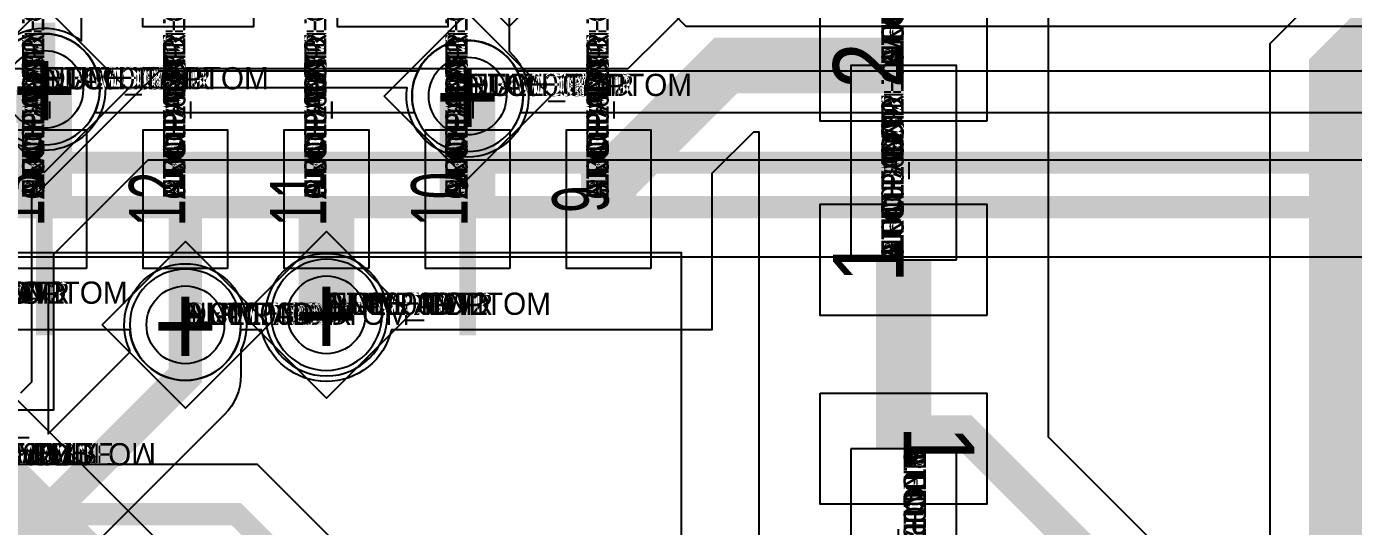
# Model space of a CAD drawing. Extents: x 0 to 323, y 0 to 320.
# Drawn here: x 85.67 to 97.61, y 223.55 to 228.06 of the extents above; entities that cross this region are included whole.
import ezdxf
from ezdxf.enums import TextEntityAlignment as Align

# ---------------------------------------------------------------- set-up
doc = ezdxf.new("R2010")
doc.units = 0
doc.header["$MEASUREMENT"] = 0
doc.layers.get('0').update_dxf_attribs({"linetype": 'CONTINUOUS'})
for name, color, linetype in [('CDN_FIGURES', 7, 'CONTINUOUS'), ('ETCH_BOTTOM', 7, 'CONTINUOUS'), ('ETCH_GND', 3, 'CONTINUOUS'), ('ETCH_INT1', 4, 'CONTINUOUS'), ('ETCH_INT2', 5, 'CONTINUOUS'), ('ETCH_PWR', 6, 'CONTINUOUS'), ('ETCH_TOP', 2, 'CONTINUOUS'), ('MANUFACTURING_NCLEGEND-1-6', 8, 'CONTINUOUS'), ('PACKAGE_GEOMETRY_ASSEMBLY_TOP', 11, 'CONTINUOUS'), ('PACKAGE_GEOMETRY_PIN_NUMBER', 9, 'CONTINUOUS')]:
    doc.layers.add(name, color=color, linetype=linetype)

# ---------------------------------------------------------------- blocks, each defined once
blk = doc.blocks.new('FIGURE_DIAMOND')
at = {"layer": 'CDN_FIGURES'}
blk.add_lwpolyline([(-0.5, 0), (0, 0.5), (0.5, 0), (0, -0.5)], close=True, dxfattribs=at)
blk = doc.blocks.new('PAD_INFO')
for tag in ['SHAPE_TYPE', 'PAD_HEIGHT', 'PAD_LAYER', 'PAD_TYPE', 'PAD_WIDTH']:
    blk.add_attdef(tag, (0, 0), '', height=0.2)
at = {"flags": 2}
blk.add_attdef('CDN_TYPE', (0, 0), '', height=0.2, dxfattribs=at)
blk = doc.blocks.new('DRILL_INFO')
at = {"flags": 2}
blk.add_attdef('CDN_TYPE', (0, 0), '', height=0.2, dxfattribs=at)
for tag in ['FSHAPE', 'FCHAR', 'DRILL_HEIGHT', 'DIAMETER', 'PLATED', 'DRILL_WIDTH']:
    blk.add_attdef(tag, (0, 0), '', height=0.2)
blk = doc.blocks.new('VIA0700X0300')
at = {"layer": 'ETCH_BOTTOM'}
blk.add_circle((0, 0), 0.35, dxfattribs=at)
at = {"layer": 'ETCH_GND'}
blk.add_circle((0, 0), 0.35, dxfattribs=at)
at = {"layer": 'ETCH_INT1'}
blk.add_circle((0, 0), 0.35, dxfattribs=at)
at = {"layer": 'ETCH_INT2'}
blk.add_circle((0, 0), 0.35, dxfattribs=at)
at = {"layer": 'ETCH_PWR'}
blk.add_circle((0, 0), 0.35, dxfattribs=at)
at = {"layer": 'ETCH_TOP'}
blk.add_circle((0, 0), 0.35, dxfattribs=at)
ref = blk.add_blockref('PAD_INFO', (0, 0))
ref.add_attrib('PAD_LAYER', 'ETCH_TOP', (0, 0), dxfattribs={"height": 0.2})
ref.add_attrib('SHAPE_TYPE', 'NULL', (0, 0), dxfattribs={"height": 0.2})
ref.add_attrib('PAD_TYPE', 'ANTIPAD', (0, 0), dxfattribs={"height": 0.2})
ref.add_attrib('PAD_WIDTH', '0.000000', (0, 0), dxfattribs={"height": 0.2})
ref.add_attrib('PAD_HEIGHT', '0.000000', (0, 0), dxfattribs={"height": 0.2})
ref = blk.add_blockref('PAD_INFO', (0, 0))
ref.add_attrib('PAD_LAYER', 'ETCH_GND', (0, 0), dxfattribs={"height": 0.2})
ref.add_attrib('SHAPE_TYPE', 'NULL', (0, 0), dxfattribs={"height": 0.2})
ref.add_attrib('PAD_TYPE', 'ANTIPAD', (0, 0), dxfattribs={"height": 0.2})
ref.add_attrib('PAD_WIDTH', '0.000000', (0, 0), dxfattribs={"height": 0.2})
ref.add_attrib('PAD_HEIGHT', '0.000000', (0, 0), dxfattribs={"height": 0.2})
ref = blk.add_blockref('PAD_INFO', (0, 0))
ref.add_attrib('PAD_LAYER', 'ETCH_INT1', (0, 0), dxfattribs={"height": 0.2})
ref.add_attrib('SHAPE_TYPE', 'NULL', (0, 0), dxfattribs={"height": 0.2})
ref.add_attrib('PAD_TYPE', 'ANTIPAD', (0, 0), dxfattribs={"height": 0.2})
ref.add_attrib('PAD_WIDTH', '0.000000', (0, 0), dxfattribs={"height": 0.2})
ref.add_attrib('PAD_HEIGHT', '0.000000', (0, 0), dxfattribs={"height": 0.2})
ref = blk.add_blockref('PAD_INFO', (0, 0))
ref.add_attrib('PAD_LAYER', 'ETCH_INT2', (0, 0), dxfattribs={"height": 0.2})
ref.add_attrib('SHAPE_TYPE', 'NULL', (0, 0), dxfattribs={"height": 0.2})
ref.add_attrib('PAD_TYPE', 'ANTIPAD', (0, 0), dxfattribs={"height": 0.2})
ref.add_attrib('PAD_WIDTH', '0.000000', (0, 0), dxfattribs={"height": 0.2})
ref.add_attrib('PAD_HEIGHT', '0.000000', (0, 0), dxfattribs={"height": 0.2})
ref = blk.add_blockref('PAD_INFO', (0, 0))
ref.add_attrib('PAD_LAYER', 'ETCH_PWR', (0, 0), dxfattribs={"height": 0.2})
ref.add_attrib('SHAPE_TYPE', 'NULL', (0, 0), dxfattribs={"height": 0.2})
ref.add_attrib('PAD_TYPE', 'ANTIPAD', (0, 0), dxfattribs={"height": 0.2})
ref.add_attrib('PAD_WIDTH', '0.000000', (0, 0), dxfattribs={"height": 0.2})
ref.add_attrib('PAD_HEIGHT', '0.000000', (0, 0), dxfattribs={"height": 0.2})
ref = blk.add_blockref('PAD_INFO', (0, 0))
ref.add_attrib('PAD_LAYER', 'ETCH_BOTTOM', (0, 0), dxfattribs={"height": 0.2})
ref.add_attrib('SHAPE_TYPE', 'NULL', (0, 0), dxfattribs={"height": 0.2})
ref.add_attrib('PAD_TYPE', 'ANTIPAD', (0, 0), dxfattribs={"height": 0.2})
ref.add_attrib('PAD_WIDTH', '0.000000', (0, 0), dxfattribs={"height": 0.2})
ref.add_attrib('PAD_HEIGHT', '0.000000', (0, 0), dxfattribs={"height": 0.2})
ref = blk.add_blockref('PAD_INFO', (0, 0))
ref.add_attrib('PAD_LAYER', 'ETCH_TOP', (0, 0), dxfattribs={"height": 0.2})
ref.add_attrib('SHAPE_TYPE', 'NULL', (0, 0), dxfattribs={"height": 0.2})
ref.add_attrib('PAD_TYPE', 'THERMAL', (0, 0), dxfattribs={"height": 0.2})
ref.add_attrib('PAD_WIDTH', '0.000000', (0, 0), dxfattribs={"height": 0.2})
ref.add_attrib('PAD_HEIGHT', '0.000000', (0, 0), dxfattribs={"height": 0.2})
ref = blk.add_blockref('PAD_INFO', (0, 0))
ref.add_attrib('PAD_LAYER', 'ETCH_GND', (0, 0), dxfattribs={"height": 0.2})
ref.add_attrib('SHAPE_TYPE', 'NULL', (0, 0), dxfattribs={"height": 0.2})
ref.add_attrib('PAD_TYPE', 'THERMAL', (0, 0), dxfattribs={"height": 0.2})
ref.add_attrib('PAD_WIDTH', '0.000000', (0, 0), dxfattribs={"height": 0.2})
ref.add_attrib('PAD_HEIGHT', '0.000000', (0, 0), dxfattribs={"height": 0.2})
ref = blk.add_blockref('PAD_INFO', (0, 0))
ref.add_attrib('PAD_LAYER', 'ETCH_INT1', (0, 0), dxfattribs={"height": 0.2})
ref.add_attrib('SHAPE_TYPE', 'NULL', (0, 0), dxfattribs={"height": 0.2})
ref.add_attrib('PAD_TYPE', 'THERMAL', (0, 0), dxfattribs={"height": 0.2})
ref.add_attrib('PAD_WIDTH', '0.000000', (0, 0), dxfattribs={"height": 0.2})
ref.add_attrib('PAD_HEIGHT', '0.000000', (0, 0), dxfattribs={"height": 0.2})
ref = blk.add_blockref('PAD_INFO', (0, 0))
ref.add_attrib('PAD_LAYER', 'ETCH_INT2', (0, 0), dxfattribs={"height": 0.2})
ref.add_attrib('SHAPE_TYPE', 'NULL', (0, 0), dxfattribs={"height": 0.2})
ref.add_attrib('PAD_TYPE', 'THERMAL', (0, 0), dxfattribs={"height": 0.2})
ref.add_attrib('PAD_WIDTH', '0.000000', (0, 0), dxfattribs={"height": 0.2})
ref.add_attrib('PAD_HEIGHT', '0.000000', (0, 0), dxfattribs={"height": 0.2})
ref = blk.add_blockref('PAD_INFO', (0, 0))
ref.add_attrib('PAD_LAYER', 'ETCH_PWR', (0, 0), dxfattribs={"height": 0.2})
ref.add_attrib('SHAPE_TYPE', 'NULL', (0, 0), dxfattribs={"height": 0.2})
ref.add_attrib('PAD_TYPE', 'THERMAL', (0, 0), dxfattribs={"height": 0.2})
ref.add_attrib('PAD_WIDTH', '0.000000', (0, 0), dxfattribs={"height": 0.2})
ref.add_attrib('PAD_HEIGHT', '0.000000', (0, 0), dxfattribs={"height": 0.2})
ref = blk.add_blockref('PAD_INFO', (0, 0))
ref.add_attrib('PAD_LAYER', 'ETCH_BOTTOM', (0, 0), dxfattribs={"height": 0.2})
ref.add_attrib('SHAPE_TYPE', 'NULL', (0, 0), dxfattribs={"height": 0.2})
ref.add_attrib('PAD_TYPE', 'THERMAL', (0, 0), dxfattribs={"height": 0.2})
ref.add_attrib('PAD_WIDTH', '0.000000', (0, 0), dxfattribs={"height": 0.2})
ref.add_attrib('PAD_HEIGHT', '0.000000', (0, 0), dxfattribs={"height": 0.2})
ref = blk.add_blockref('PAD_INFO', (0, 0))
ref.add_attrib('PAD_LAYER', 'ETCH_TOP', (0, 0), dxfattribs={"height": 0.2})
ref.add_attrib('SHAPE_TYPE', 'CIRCLE', (0, 0), dxfattribs={"height": 0.2})
ref.add_attrib('PAD_TYPE', 'REGULAR', (0, 0), dxfattribs={"height": 0.2})
ref.add_attrib('PAD_WIDTH', '0.700000', (0, 0), dxfattribs={"height": 0.2})
ref.add_attrib('PAD_HEIGHT', '0.700000', (0, 0), dxfattribs={"height": 0.2})
ref = blk.add_blockref('PAD_INFO', (0, 0))
ref.add_attrib('PAD_LAYER', 'ETCH_GND', (0, 0), dxfattribs={"height": 0.2})
ref.add_attrib('SHAPE_TYPE', 'CIRCLE', (0, 0), dxfattribs={"height": 0.2})
ref.add_attrib('PAD_TYPE', 'REGULAR', (0, 0), dxfattribs={"height": 0.2})
ref.add_attrib('PAD_WIDTH', '0.700000', (0, 0), dxfattribs={"height": 0.2})
ref.add_attrib('PAD_HEIGHT', '0.700000', (0, 0), dxfattribs={"height": 0.2})
ref = blk.add_blockref('PAD_INFO', (0, 0))
ref.add_attrib('PAD_LAYER', 'ETCH_INT1', (0, 0), dxfattribs={"height": 0.2})
ref.add_attrib('SHAPE_TYPE', 'CIRCLE', (0, 0), dxfattribs={"height": 0.2})
ref.add_attrib('PAD_TYPE', 'REGULAR', (0, 0), dxfattribs={"height": 0.2})
ref.add_attrib('PAD_WIDTH', '0.700000', (0, 0), dxfattribs={"height": 0.2})
ref.add_attrib('PAD_HEIGHT', '0.700000', (0, 0), dxfattribs={"height": 0.2})
ref = blk.add_blockref('PAD_INFO', (0, 0))
ref.add_attrib('PAD_LAYER', 'ETCH_INT2', (0, 0), dxfattribs={"height": 0.2})
ref.add_attrib('SHAPE_TYPE', 'CIRCLE', (0, 0), dxfattribs={"height": 0.2})
ref.add_attrib('PAD_TYPE', 'REGULAR', (0, 0), dxfattribs={"height": 0.2})
ref.add_attrib('PAD_WIDTH', '0.700000', (0, 0), dxfattribs={"height": 0.2})
ref.add_attrib('PAD_HEIGHT', '0.700000', (0, 0), dxfattribs={"height": 0.2})
ref = blk.add_blockref('PAD_INFO', (0, 0))
ref.add_attrib('PAD_LAYER', 'ETCH_PWR', (0, 0), dxfattribs={"height": 0.2})
ref.add_attrib('SHAPE_TYPE', 'CIRCLE', (0, 0), dxfattribs={"height": 0.2})
ref.add_attrib('PAD_TYPE', 'REGULAR', (0, 0), dxfattribs={"height": 0.2})
ref.add_attrib('PAD_WIDTH', '0.700000', (0, 0), dxfattribs={"height": 0.2})
ref.add_attrib('PAD_HEIGHT', '0.700000', (0, 0), dxfattribs={"height": 0.2})
ref = blk.add_blockref('PAD_INFO', (0, 0))
ref.add_attrib('PAD_LAYER', 'ETCH_BOTTOM', (0, 0), dxfattribs={"height": 0.2})
ref.add_attrib('SHAPE_TYPE', 'CIRCLE', (0, 0), dxfattribs={"height": 0.2})
ref.add_attrib('PAD_TYPE', 'REGULAR', (0, 0), dxfattribs={"height": 0.2})
ref.add_attrib('PAD_WIDTH', '0.700000', (0, 0), dxfattribs={"height": 0.2})
ref.add_attrib('PAD_HEIGHT', '0.700000', (0, 0), dxfattribs={"height": 0.2})
ref = blk.add_blockref('DRILL_INFO', (0, 0))
ref.add_attrib('DIAMETER', '0.300000', (0, 0), dxfattribs={"height": 0.2})
ref.add_attrib('PLATED', 'PLATED', (0, 0), dxfattribs={"height": 0.2})
ref.add_attrib('FSHAPE', 'DIAMOND', (0, 0), dxfattribs={"height": 0.2})
ref.add_attrib('FCHAR', '+', (0, 0), dxfattribs={"height": 0.2})
ref.add_attrib('DRILL_WIDTH', '1.500000', (0, 0), dxfattribs={"height": 0.2})
ref.add_attrib('DRILL_HEIGHT', '1.500000', (0, 0), dxfattribs={"height": 0.2})
for tag in ['CDN_TYPE', 'PIN']:
    blk.add_attdef(tag, (0, 0), '', height=0.2)
at = {"flags": 2}
for tag in ['PSTKNAME', 'BBV']:
    blk.add_attdef(tag, (0, 0), '', height=0.2, dxfattribs=at)
blk = doc.blocks.new('RC1000X1500TS')
at = {"layer": 'ETCH_TOP'}
blk.add_lwpolyline([(-0.5, -0.75), (-0.5, 0.75), (0.5, 0.75), (0.5, -0.75)], close=True, dxfattribs=at)
ref = blk.add_blockref('PAD_INFO', (0, 0))
ref.add_attrib('PAD_LAYER', 'ETCH_TOP', (0, 0), dxfattribs={"height": 0.2})
ref.add_attrib('SHAPE_TYPE', 'NULL', (0, 0), dxfattribs={"height": 0.2})
ref.add_attrib('PAD_TYPE', 'ANTIPAD', (0, 0), dxfattribs={"height": 0.2})
ref.add_attrib('PAD_WIDTH', '0.000000', (0, 0), dxfattribs={"height": 0.2})
ref.add_attrib('PAD_HEIGHT', '0.000000', (0, 0), dxfattribs={"height": 0.2})
ref = blk.add_blockref('PAD_INFO', (0, 0))
ref.add_attrib('PAD_LAYER', 'ETCH_GND', (0, 0), dxfattribs={"height": 0.2})
ref.add_attrib('SHAPE_TYPE', 'NULL', (0, 0), dxfattribs={"height": 0.2})
ref.add_attrib('PAD_TYPE', 'ANTIPAD', (0, 0), dxfattribs={"height": 0.2})
ref.add_attrib('PAD_WIDTH', '0.000000', (0, 0), dxfattribs={"height": 0.2})
ref.add_attrib('PAD_HEIGHT', '0.000000', (0, 0), dxfattribs={"height": 0.2})
ref = blk.add_blockref('PAD_INFO', (0, 0))
ref.add_attrib('PAD_LAYER', 'ETCH_INT1', (0, 0), dxfattribs={"height": 0.2})
ref.add_attrib('SHAPE_TYPE', 'NULL', (0, 0), dxfattribs={"height": 0.2})
ref.add_attrib('PAD_TYPE', 'ANTIPAD', (0, 0), dxfattribs={"height": 0.2})
ref.add_attrib('PAD_WIDTH', '0.000000', (0, 0), dxfattribs={"height": 0.2})
ref.add_attrib('PAD_HEIGHT', '0.000000', (0, 0), dxfattribs={"height": 0.2})
ref = blk.add_blockref('PAD_INFO', (0, 0))
ref.add_attrib('PAD_LAYER', 'ETCH_INT2', (0, 0), dxfattribs={"height": 0.2})
ref.add_attrib('SHAPE_TYPE', 'NULL', (0, 0), dxfattribs={"height": 0.2})
ref.add_attrib('PAD_TYPE', 'ANTIPAD', (0, 0), dxfattribs={"height": 0.2})
ref.add_attrib('PAD_WIDTH', '0.000000', (0, 0), dxfattribs={"height": 0.2})
ref.add_attrib('PAD_HEIGHT', '0.000000', (0, 0), dxfattribs={"height": 0.2})
ref = blk.add_blockref('PAD_INFO', (0, 0))
ref.add_attrib('PAD_LAYER', 'ETCH_PWR', (0, 0), dxfattribs={"height": 0.2})
ref.add_attrib('SHAPE_TYPE', 'NULL', (0, 0), dxfattribs={"height": 0.2})
ref.add_attrib('PAD_TYPE', 'ANTIPAD', (0, 0), dxfattribs={"height": 0.2})
ref.add_attrib('PAD_WIDTH', '0.000000', (0, 0), dxfattribs={"height": 0.2})
ref.add_attrib('PAD_HEIGHT', '0.000000', (0, 0), dxfattribs={"height": 0.2})
ref = blk.add_blockref('PAD_INFO', (0, 0))
ref.add_attrib('PAD_LAYER', 'ETCH_BOTTOM', (0, 0), dxfattribs={"height": 0.2})
ref.add_attrib('SHAPE_TYPE', 'NULL', (0, 0), dxfattribs={"height": 0.2})
ref.add_attrib('PAD_TYPE', 'ANTIPAD', (0, 0), dxfattribs={"height": 0.2})
ref.add_attrib('PAD_WIDTH', '0.000000', (0, 0), dxfattribs={"height": 0.2})
ref.add_attrib('PAD_HEIGHT', '0.000000', (0, 0), dxfattribs={"height": 0.2})
ref = blk.add_blockref('PAD_INFO', (0, 0))
ref.add_attrib('PAD_LAYER', 'ETCH_TOP', (0, 0), dxfattribs={"height": 0.2})
ref.add_attrib('SHAPE_TYPE', 'NULL', (0, 0), dxfattribs={"height": 0.2})
ref.add_attrib('PAD_TYPE', 'THERMAL', (0, 0), dxfattribs={"height": 0.2})
ref.add_attrib('PAD_WIDTH', '0.000000', (0, 0), dxfattribs={"height": 0.2})
ref.add_attrib('PAD_HEIGHT', '0.000000', (0, 0), dxfattribs={"height": 0.2})
ref = blk.add_blockref('PAD_INFO', (0, 0))
ref.add_attrib('PAD_LAYER', 'ETCH_GND', (0, 0), dxfattribs={"height": 0.2})
ref.add_attrib('SHAPE_TYPE', 'NULL', (0, 0), dxfattribs={"height": 0.2})
ref.add_attrib('PAD_TYPE', 'THERMAL', (0, 0), dxfattribs={"height": 0.2})
ref.add_attrib('PAD_WIDTH', '0.000000', (0, 0), dxfattribs={"height": 0.2})
ref.add_attrib('PAD_HEIGHT', '0.000000', (0, 0), dxfattribs={"height": 0.2})
ref = blk.add_blockref('PAD_INFO', (0, 0))
ref.add_attrib('PAD_LAYER', 'ETCH_INT1', (0, 0), dxfattribs={"height": 0.2})
ref.add_attrib('SHAPE_TYPE', 'NULL', (0, 0), dxfattribs={"height": 0.2})
ref.add_attrib('PAD_TYPE', 'THERMAL', (0, 0), dxfattribs={"height": 0.2})
ref.add_attrib('PAD_WIDTH', '0.000000', (0, 0), dxfattribs={"height": 0.2})
ref.add_attrib('PAD_HEIGHT', '0.000000', (0, 0), dxfattribs={"height": 0.2})
ref = blk.add_blockref('PAD_INFO', (0, 0))
ref.add_attrib('PAD_LAYER', 'ETCH_INT2', (0, 0), dxfattribs={"height": 0.2})
ref.add_attrib('SHAPE_TYPE', 'NULL', (0, 0), dxfattribs={"height": 0.2})
ref.add_attrib('PAD_TYPE', 'THERMAL', (0, 0), dxfattribs={"height": 0.2})
ref.add_attrib('PAD_WIDTH', '0.000000', (0, 0), dxfattribs={"height": 0.2})
ref.add_attrib('PAD_HEIGHT', '0.000000', (0, 0), dxfattribs={"height": 0.2})
ref = blk.add_blockref('PAD_INFO', (0, 0))
ref.add_attrib('PAD_LAYER', 'ETCH_PWR', (0, 0), dxfattribs={"height": 0.2})
ref.add_attrib('SHAPE_TYPE', 'NULL', (0, 0), dxfattribs={"height": 0.2})
ref.add_attrib('PAD_TYPE', 'THERMAL', (0, 0), dxfattribs={"height": 0.2})
ref.add_attrib('PAD_WIDTH', '0.000000', (0, 0), dxfattribs={"height": 0.2})
ref.add_attrib('PAD_HEIGHT', '0.000000', (0, 0), dxfattribs={"height": 0.2})
ref = blk.add_blockref('PAD_INFO', (0, 0))
ref.add_attrib('PAD_LAYER', 'ETCH_BOTTOM', (0, 0), dxfattribs={"height": 0.2})
ref.add_attrib('SHAPE_TYPE', 'NULL', (0, 0), dxfattribs={"height": 0.2})
ref.add_attrib('PAD_TYPE', 'THERMAL', (0, 0), dxfattribs={"height": 0.2})
ref.add_attrib('PAD_WIDTH', '0.000000', (0, 0), dxfattribs={"height": 0.2})
ref.add_attrib('PAD_HEIGHT', '0.000000', (0, 0), dxfattribs={"height": 0.2})
ref = blk.add_blockref('PAD_INFO', (0, 0))
ref.add_attrib('PAD_LAYER', 'ETCH_GND', (0, 0), dxfattribs={"height": 0.2})
ref.add_attrib('SHAPE_TYPE', 'NULL', (0, 0), dxfattribs={"height": 0.2})
ref.add_attrib('PAD_TYPE', 'REGULAR', (0, 0), dxfattribs={"height": 0.2})
ref.add_attrib('PAD_WIDTH', '0.000000', (0, 0), dxfattribs={"height": 0.2})
ref.add_attrib('PAD_HEIGHT', '0.000000', (0, 0), dxfattribs={"height": 0.2})
ref = blk.add_blockref('PAD_INFO', (0, 0))
ref.add_attrib('PAD_LAYER', 'ETCH_INT1', (0, 0), dxfattribs={"height": 0.2})
ref.add_attrib('SHAPE_TYPE', 'NULL', (0, 0), dxfattribs={"height": 0.2})
ref.add_attrib('PAD_TYPE', 'REGULAR', (0, 0), dxfattribs={"height": 0.2})
ref.add_attrib('PAD_WIDTH', '0.000000', (0, 0), dxfattribs={"height": 0.2})
ref.add_attrib('PAD_HEIGHT', '0.000000', (0, 0), dxfattribs={"height": 0.2})
ref = blk.add_blockref('PAD_INFO', (0, 0))
ref.add_attrib('PAD_LAYER', 'ETCH_INT2', (0, 0), dxfattribs={"height": 0.2})
ref.add_attrib('SHAPE_TYPE', 'NULL', (0, 0), dxfattribs={"height": 0.2})
ref.add_attrib('PAD_TYPE', 'REGULAR', (0, 0), dxfattribs={"height": 0.2})
ref.add_attrib('PAD_WIDTH', '0.000000', (0, 0), dxfattribs={"height": 0.2})
ref.add_attrib('PAD_HEIGHT', '0.000000', (0, 0), dxfattribs={"height": 0.2})
ref = blk.add_blockref('PAD_INFO', (0, 0))
ref.add_attrib('PAD_LAYER', 'ETCH_PWR', (0, 0), dxfattribs={"height": 0.2})
ref.add_attrib('SHAPE_TYPE', 'NULL', (0, 0), dxfattribs={"height": 0.2})
ref.add_attrib('PAD_TYPE', 'REGULAR', (0, 0), dxfattribs={"height": 0.2})
ref.add_attrib('PAD_WIDTH', '0.000000', (0, 0), dxfattribs={"height": 0.2})
ref.add_attrib('PAD_HEIGHT', '0.000000', (0, 0), dxfattribs={"height": 0.2})
ref = blk.add_blockref('PAD_INFO', (0, 0))
ref.add_attrib('PAD_LAYER', 'ETCH_BOTTOM', (0, 0), dxfattribs={"height": 0.2})
ref.add_attrib('SHAPE_TYPE', 'NULL', (0, 0), dxfattribs={"height": 0.2})
ref.add_attrib('PAD_TYPE', 'REGULAR', (0, 0), dxfattribs={"height": 0.2})
ref.add_attrib('PAD_WIDTH', '0.000000', (0, 0), dxfattribs={"height": 0.2})
ref.add_attrib('PAD_HEIGHT', '0.000000', (0, 0), dxfattribs={"height": 0.2})
ref = blk.add_blockref('DRILL_INFO', (0, 0))
ref.add_attrib('DIAMETER', '0.000000', (0, 0), dxfattribs={"height": 0.2})
ref.add_attrib('PLATED', 'PLATED', (0, 0), dxfattribs={"height": 0.2})
ref.add_attrib('FSHAPE', 'NULL', (0, 0), dxfattribs={"height": 0.2})
ref.add_attrib('DRILL_WIDTH', '0.000000', (0, 0), dxfattribs={"height": 0.2})
ref.add_attrib('DRILL_HEIGHT', '0.000000', (0, 0), dxfattribs={"height": 0.2})
ref = blk.add_blockref('PAD_INFO', (0, 0))
ref.add_attrib('PAD_LAYER', 'ETCH_TOP', (0, 0), dxfattribs={"height": 0.2})
ref.add_attrib('SHAPE_TYPE', 'RECTANGLE', (0, 0), dxfattribs={"height": 0.2})
ref.add_attrib('PAD_TYPE', 'REGULAR', (0, 0), dxfattribs={"height": 0.2})
ref.add_attrib('PAD_WIDTH', '1.000000', (0, 0), dxfattribs={"height": 0.2})
ref.add_attrib('PAD_HEIGHT', '1.500000', (0, 0), dxfattribs={"height": 0.2})
for tag in ['CDN_TYPE', 'PIN']:
    blk.add_attdef(tag, (0, 0), '', height=0.2)
at = {"flags": 2}
for tag in ['PSTKNAME', 'BBV']:
    blk.add_attdef(tag, (0, 0), '', height=0.2, dxfattribs=at)
blk = doc.blocks.new('F56')
at = {"layer": 'PACKAGE_GEOMETRY_ASSEMBLY_TOP'}
blk.add_lwpolyline([(0, -0.475), (1.75, -0.475), (1.75, 0.475), (0, 0.475)], close=True, dxfattribs=at)
at = {"layer": 'ETCH_TOP'}
ref = blk.add_blockref('RC1000X1500TS', (0, 0), dxfattribs=at)
ref.add_attrib('CDN_TYPE', 'PIN', (0, 0), dxfattribs={"height": 0.2})
ref.add_attrib('PIN', '1', (0, 0), dxfattribs={"height": 0.2})
ref = blk.add_blockref('RC1000X1500TS', (1.75, 0), dxfattribs=at)
ref.add_attrib('CDN_TYPE', 'PIN', (0, 0), dxfattribs={"height": 0.2})
ref.add_attrib('PIN', '2', (0, 0), dxfattribs={"height": 0.2})
at = {"flags": 2}
for tag in ['SYMBOL_TYPE', 'CDN_TYPE', 'REFDES']:
    blk.add_attdef(tag, (0, 0), '', height=0.2, dxfattribs=at)
blk = doc.blocks.new('RC1250X0760TS')
at = {"layer": 'ETCH_TOP'}
blk.add_lwpolyline([(-0.625, -0.38), (-0.625, 0.38), (0.625, 0.38), (0.625, -0.38)], close=True, dxfattribs=at)
ref = blk.add_blockref('PAD_INFO', (0, 0))
ref.add_attrib('PAD_LAYER', 'ETCH_TOP', (0, 0), dxfattribs={"height": 0.2})
ref.add_attrib('SHAPE_TYPE', 'NULL', (0, 0), dxfattribs={"height": 0.2})
ref.add_attrib('PAD_TYPE', 'ANTIPAD', (0, 0), dxfattribs={"height": 0.2})
ref.add_attrib('PAD_WIDTH', '0.000000', (0, 0), dxfattribs={"height": 0.2})
ref.add_attrib('PAD_HEIGHT', '0.000000', (0, 0), dxfattribs={"height": 0.2})
ref = blk.add_blockref('PAD_INFO', (0, 0))
ref.add_attrib('PAD_LAYER', 'ETCH_GND', (0, 0), dxfattribs={"height": 0.2})
ref.add_attrib('SHAPE_TYPE', 'NULL', (0, 0), dxfattribs={"height": 0.2})
ref.add_attrib('PAD_TYPE', 'ANTIPAD', (0, 0), dxfattribs={"height": 0.2})
ref.add_attrib('PAD_WIDTH', '0.000000', (0, 0), dxfattribs={"height": 0.2})
ref.add_attrib('PAD_HEIGHT', '0.000000', (0, 0), dxfattribs={"height": 0.2})
ref = blk.add_blockref('PAD_INFO', (0, 0))
ref.add_attrib('PAD_LAYER', 'ETCH_INT1', (0, 0), dxfattribs={"height": 0.2})
ref.add_attrib('SHAPE_TYPE', 'NULL', (0, 0), dxfattribs={"height": 0.2})
ref.add_attrib('PAD_TYPE', 'ANTIPAD', (0, 0), dxfattribs={"height": 0.2})
ref.add_attrib('PAD_WIDTH', '0.000000', (0, 0), dxfattribs={"height": 0.2})
ref.add_attrib('PAD_HEIGHT', '0.000000', (0, 0), dxfattribs={"height": 0.2})
ref = blk.add_blockref('PAD_INFO', (0, 0))
ref.add_attrib('PAD_LAYER', 'ETCH_INT2', (0, 0), dxfattribs={"height": 0.2})
ref.add_attrib('SHAPE_TYPE', 'NULL', (0, 0), dxfattribs={"height": 0.2})
ref.add_attrib('PAD_TYPE', 'ANTIPAD', (0, 0), dxfattribs={"height": 0.2})
ref.add_attrib('PAD_WIDTH', '0.000000', (0, 0), dxfattribs={"height": 0.2})
ref.add_attrib('PAD_HEIGHT', '0.000000', (0, 0), dxfattribs={"height": 0.2})
ref = blk.add_blockref('PAD_INFO', (0, 0))
ref.add_attrib('PAD_LAYER', 'ETCH_PWR', (0, 0), dxfattribs={"height": 0.2})
ref.add_attrib('SHAPE_TYPE', 'NULL', (0, 0), dxfattribs={"height": 0.2})
ref.add_attrib('PAD_TYPE', 'ANTIPAD', (0, 0), dxfattribs={"height": 0.2})
ref.add_attrib('PAD_WIDTH', '0.000000', (0, 0), dxfattribs={"height": 0.2})
ref.add_attrib('PAD_HEIGHT', '0.000000', (0, 0), dxfattribs={"height": 0.2})
ref = blk.add_blockref('PAD_INFO', (0, 0))
ref.add_attrib('PAD_LAYER', 'ETCH_BOTTOM', (0, 0), dxfattribs={"height": 0.2})
ref.add_attrib('SHAPE_TYPE', 'NULL', (0, 0), dxfattribs={"height": 0.2})
ref.add_attrib('PAD_TYPE', 'ANTIPAD', (0, 0), dxfattribs={"height": 0.2})
ref.add_attrib('PAD_WIDTH', '0.000000', (0, 0), dxfattribs={"height": 0.2})
ref.add_attrib('PAD_HEIGHT', '0.000000', (0, 0), dxfattribs={"height": 0.2})
ref = blk.add_blockref('PAD_INFO', (0, 0))
ref.add_attrib('PAD_LAYER', 'ETCH_TOP', (0, 0), dxfattribs={"height": 0.2})
ref.add_attrib('SHAPE_TYPE', 'NULL', (0, 0), dxfattribs={"height": 0.2})
ref.add_attrib('PAD_TYPE', 'THERMAL', (0, 0), dxfattribs={"height": 0.2})
ref.add_attrib('PAD_WIDTH', '0.000000', (0, 0), dxfattribs={"height": 0.2})
ref.add_attrib('PAD_HEIGHT', '0.000000', (0, 0), dxfattribs={"height": 0.2})
ref = blk.add_blockref('PAD_INFO', (0, 0))
ref.add_attrib('PAD_LAYER', 'ETCH_GND', (0, 0), dxfattribs={"height": 0.2})
ref.add_attrib('SHAPE_TYPE', 'NULL', (0, 0), dxfattribs={"height": 0.2})
ref.add_attrib('PAD_TYPE', 'THERMAL', (0, 0), dxfattribs={"height": 0.2})
ref.add_attrib('PAD_WIDTH', '0.000000', (0, 0), dxfattribs={"height": 0.2})
ref.add_attrib('PAD_HEIGHT', '0.000000', (0, 0), dxfattribs={"height": 0.2})
ref = blk.add_blockref('PAD_INFO', (0, 0))
ref.add_attrib('PAD_LAYER', 'ETCH_INT1', (0, 0), dxfattribs={"height": 0.2})
ref.add_attrib('SHAPE_TYPE', 'NULL', (0, 0), dxfattribs={"height": 0.2})
ref.add_attrib('PAD_TYPE', 'THERMAL', (0, 0), dxfattribs={"height": 0.2})
ref.add_attrib('PAD_WIDTH', '0.000000', (0, 0), dxfattribs={"height": 0.2})
ref.add_attrib('PAD_HEIGHT', '0.000000', (0, 0), dxfattribs={"height": 0.2})
ref = blk.add_blockref('PAD_INFO', (0, 0))
ref.add_attrib('PAD_LAYER', 'ETCH_INT2', (0, 0), dxfattribs={"height": 0.2})
ref.add_attrib('SHAPE_TYPE', 'NULL', (0, 0), dxfattribs={"height": 0.2})
ref.add_attrib('PAD_TYPE', 'THERMAL', (0, 0), dxfattribs={"height": 0.2})
ref.add_attrib('PAD_WIDTH', '0.000000', (0, 0), dxfattribs={"height": 0.2})
ref.add_attrib('PAD_HEIGHT', '0.000000', (0, 0), dxfattribs={"height": 0.2})
ref = blk.add_blockref('PAD_INFO', (0, 0))
ref.add_attrib('PAD_LAYER', 'ETCH_PWR', (0, 0), dxfattribs={"height": 0.2})
ref.add_attrib('SHAPE_TYPE', 'NULL', (0, 0), dxfattribs={"height": 0.2})
ref.add_attrib('PAD_TYPE', 'THERMAL', (0, 0), dxfattribs={"height": 0.2})
ref.add_attrib('PAD_WIDTH', '0.000000', (0, 0), dxfattribs={"height": 0.2})
ref.add_attrib('PAD_HEIGHT', '0.000000', (0, 0), dxfattribs={"height": 0.2})
ref = blk.add_blockref('PAD_INFO', (0, 0))
ref.add_attrib('PAD_LAYER', 'ETCH_BOTTOM', (0, 0), dxfattribs={"height": 0.2})
ref.add_attrib('SHAPE_TYPE', 'NULL', (0, 0), dxfattribs={"height": 0.2})
ref.add_attrib('PAD_TYPE', 'THERMAL', (0, 0), dxfattribs={"height": 0.2})
ref.add_attrib('PAD_WIDTH', '0.000000', (0, 0), dxfattribs={"height": 0.2})
ref.add_attrib('PAD_HEIGHT', '0.000000', (0, 0), dxfattribs={"height": 0.2})
ref = blk.add_blockref('PAD_INFO', (0, 0))
ref.add_attrib('PAD_LAYER', 'ETCH_TOP', (0, 0), dxfattribs={"height": 0.2})
ref.add_attrib('SHAPE_TYPE', 'RECTANGLE', (0, 0), dxfattribs={"height": 0.2})
ref.add_attrib('PAD_TYPE', 'REGULAR', (0, 0), dxfattribs={"height": 0.2})
ref.add_attrib('PAD_WIDTH', '1.250000', (0, 0), dxfattribs={"height": 0.2})
ref.add_attrib('PAD_HEIGHT', '0.760000', (0, 0), dxfattribs={"height": 0.2})
ref = blk.add_blockref('PAD_INFO', (0, 0))
ref.add_attrib('PAD_LAYER', 'ETCH_GND', (0, 0), dxfattribs={"height": 0.2})
ref.add_attrib('SHAPE_TYPE', 'NULL', (0, 0), dxfattribs={"height": 0.2})
ref.add_attrib('PAD_TYPE', 'REGULAR', (0, 0), dxfattribs={"height": 0.2})
ref.add_attrib('PAD_WIDTH', '0.000000', (0, 0), dxfattribs={"height": 0.2})
ref.add_attrib('PAD_HEIGHT', '0.000000', (0, 0), dxfattribs={"height": 0.2})
ref = blk.add_blockref('PAD_INFO', (0, 0))
ref.add_attrib('PAD_LAYER', 'ETCH_INT1', (0, 0), dxfattribs={"height": 0.2})
ref.add_attrib('SHAPE_TYPE', 'NULL', (0, 0), dxfattribs={"height": 0.2})
ref.add_attrib('PAD_TYPE', 'REGULAR', (0, 0), dxfattribs={"height": 0.2})
ref.add_attrib('PAD_WIDTH', '0.000000', (0, 0), dxfattribs={"height": 0.2})
ref.add_attrib('PAD_HEIGHT', '0.000000', (0, 0), dxfattribs={"height": 0.2})
ref = blk.add_blockref('PAD_INFO', (0, 0))
ref.add_attrib('PAD_LAYER', 'ETCH_INT2', (0, 0), dxfattribs={"height": 0.2})
ref.add_attrib('SHAPE_TYPE', 'NULL', (0, 0), dxfattribs={"height": 0.2})
ref.add_attrib('PAD_TYPE', 'REGULAR', (0, 0), dxfattribs={"height": 0.2})
ref.add_attrib('PAD_WIDTH', '0.000000', (0, 0), dxfattribs={"height": 0.2})
ref.add_attrib('PAD_HEIGHT', '0.000000', (0, 0), dxfattribs={"height": 0.2})
ref = blk.add_blockref('PAD_INFO', (0, 0))
ref.add_attrib('PAD_LAYER', 'ETCH_PWR', (0, 0), dxfattribs={"height": 0.2})
ref.add_attrib('SHAPE_TYPE', 'NULL', (0, 0), dxfattribs={"height": 0.2})
ref.add_attrib('PAD_TYPE', 'REGULAR', (0, 0), dxfattribs={"height": 0.2})
ref.add_attrib('PAD_WIDTH', '0.000000', (0, 0), dxfattribs={"height": 0.2})
ref.add_attrib('PAD_HEIGHT', '0.000000', (0, 0), dxfattribs={"height": 0.2})
ref = blk.add_blockref('PAD_INFO', (0, 0))
ref.add_attrib('PAD_LAYER', 'ETCH_BOTTOM', (0, 0), dxfattribs={"height": 0.2})
ref.add_attrib('SHAPE_TYPE', 'NULL', (0, 0), dxfattribs={"height": 0.2})
ref.add_attrib('PAD_TYPE', 'REGULAR', (0, 0), dxfattribs={"height": 0.2})
ref.add_attrib('PAD_WIDTH', '0.000000', (0, 0), dxfattribs={"height": 0.2})
ref.add_attrib('PAD_HEIGHT', '0.000000', (0, 0), dxfattribs={"height": 0.2})
ref = blk.add_blockref('DRILL_INFO', (0, 0))
ref.add_attrib('DIAMETER', '0.000000', (0, 0), dxfattribs={"height": 0.2})
ref.add_attrib('PLATED', 'PLATED', (0, 0), dxfattribs={"height": 0.2})
ref.add_attrib('FSHAPE', 'NULL', (0, 0), dxfattribs={"height": 0.2})
ref.add_attrib('DRILL_WIDTH', '0.000000', (0, 0), dxfattribs={"height": 0.2})
ref.add_attrib('DRILL_HEIGHT', '0.000000', (0, 0), dxfattribs={"height": 0.2})
for tag in ['CDN_TYPE', 'PIN']:
    blk.add_attdef(tag, (0, 0), '', height=0.2)
at = {"flags": 2}
for tag in ['PSTKNAME', 'BBV']:
    blk.add_attdef(tag, (0, 0), '', height=0.2, dxfattribs=at)
blk = doc.blocks.new('SO-16W')
at = {"layer": 'PACKAGE_GEOMETRY_ASSEMBLY_TOP'}
blk.add_lwpolyline([(-4.113, -5.1), (4.113, -5.1), (4.113, 5.1), (-4.113, 5.1)], close=True, dxfattribs=at)
at = {"layer": 'ETCH_TOP'}
ref = blk.add_blockref('RC1250X0760TS', (4.596, 4.445), dxfattribs=at)
ref.add_attrib('CDN_TYPE', 'PIN', (0, 0), dxfattribs={"height": 0.2})
ref.add_attrib('PIN', '16', (0, 0), dxfattribs={"height": 0.2})
ref = blk.add_blockref('RC1250X0760TS', (4.596, 3.175), dxfattribs=at)
ref.add_attrib('CDN_TYPE', 'PIN', (0, 0), dxfattribs={"height": 0.2})
ref.add_attrib('PIN', '15', (0, 0), dxfattribs={"height": 0.2})
ref = blk.add_blockref('RC1250X0760TS', (4.596, 1.905), dxfattribs=at)
ref.add_attrib('CDN_TYPE', 'PIN', (0, 0), dxfattribs={"height": 0.2})
ref.add_attrib('PIN', '14', (0, 0), dxfattribs={"height": 0.2})
ref = blk.add_blockref('RC1250X0760TS', (4.596, 0.635), dxfattribs=at)
ref.add_attrib('CDN_TYPE', 'PIN', (0, 0), dxfattribs={"height": 0.2})
ref.add_attrib('PIN', '13', (0, 0), dxfattribs={"height": 0.2})
ref = blk.add_blockref('RC1250X0760TS', (4.596, -4.445), dxfattribs=at)
ref.add_attrib('CDN_TYPE', 'PIN', (0, 0), dxfattribs={"height": 0.2})
ref.add_attrib('PIN', '9', (0, 0), dxfattribs={"height": 0.2})
ref = blk.add_blockref('RC1250X0760TS', (4.596, -0.635), dxfattribs=at)
ref.add_attrib('CDN_TYPE', 'PIN', (0, 0), dxfattribs={"height": 0.2})
ref.add_attrib('PIN', '12', (0, 0), dxfattribs={"height": 0.2})
ref = blk.add_blockref('RC1250X0760TS', (4.596, -3.175), dxfattribs=at)
ref.add_attrib('CDN_TYPE', 'PIN', (0, 0), dxfattribs={"height": 0.2})
ref.add_attrib('PIN', '10', (0, 0), dxfattribs={"height": 0.2})
ref = blk.add_blockref('RC1250X0760TS', (4.596, -1.905), dxfattribs=at)
ref.add_attrib('CDN_TYPE', 'PIN', (0, 0), dxfattribs={"height": 0.2})
ref.add_attrib('PIN', '11', (0, 0), dxfattribs={"height": 0.2})
at = {"flags": 2}
for tag in ['SYMBOL_TYPE', 'CDN_TYPE', 'REFDES']:
    blk.add_attdef(tag, (0, 0), '', height=0.2, dxfattribs=at)

msp = doc.modelspace()

# ---------------------------------------------------------------- linework, layer by layer
at = {"layer": 'ETCH_BOTTOM'}
for points, format in [([(90.013, 228.205), (90.013, 227.833, -1.645296), (89.093, 227.505), (86.378, 227.505, -4.424321), (86.163, 227.927), (86.163, 229.207)], "xyb"), ([(85.828, 227.49, 0.2, 0.2, 0), (85.828, 228.091, 0.2, 0.2, 0)], "xyseb"), ([(85.828, 226.89, 0.2, 0.2, 0), (85.828, 227.49, 0.2, 0.2, 0)], "xyseb"), ([(89.638, 226.83, 0.2, 0.2, 0), (89.638, 227.43, 0.2, 0.2, 0)], "xyseb"), ([(85.332, 225.606), (85.863, 225.606), (85.863, 224.388), (86.598, 225.123), (86.598, 225.141, -1.558329), (87.598, 225.141), (87.598, 224.916, -0.198912), (87.451, 224.563), (83.344, 220.455)], "xyb"), ([(70.163, 224.155, 0.3, 0.3, 0), (73.363, 220.955, 0.3, 0.3, 0), (83.137, 220.955, 0.3, 0.3, 0), (87.098, 224.916, 0.3, 0.3, 0), (87.098, 225.37, 0.3, 0.3, 0)], "xyseb")]:
    msp.add_lwpolyline(points, format=format, dxfattribs=at)
msp.add_lwpolyline([(88.918, 225.46, 1), (87.818, 225.46, 1)], format="xyb", close=True, dxfattribs=at)
at = {"layer": 'ETCH_GND'}
for points in [[(87.598, 225.37, 1), (86.598, 225.37, 1)], [(88.868, 225.46, 1), (87.868, 225.46, 1)]]:
    msp.add_lwpolyline(points, format="xyb", close=True, dxfattribs=at)
at = {"layer": 'ETCH_INT1'}
for points, format in [([(121.883, 214.014), (121.883, 216.159), (111.616, 226.425), (111.156, 226.425), (109.796, 227.785), (107.99, 227.785, -1.709478), (107.151, 227.547, -0.679472), (106.373, 228.055), (91.606, 228.055), (89.963, 229.699), (89.963, 230.218), (89.875, 230.305), (89.75, 230.305), (89.52, 230.075), (86.847, 230.075, -2.133193), (86.078, 230.075), (84.634, 230.075, -5.665978)], "xyb"), ([(104.725, 213.683, 0.2, 0.2, 0), (104.353, 214.055, 0.2, 0.2, 0), (104.353, 214.455, 0.2, 0.2, 0), (104.693, 214.795, 0.2, 0.2, 0), (104.693, 215.547, 0.2, 0.2, 0), (104.498, 215.742, 0.2, 0.2, 0), (104.498, 217.446, 0.2, 0.2, 0), (104.828, 217.776, 0.2, 0.2, 0), (104.828, 222.142, 0.2, 0.2, 0), (100.139, 226.83, 0.2, 0.2, 0), (70.902, 226.83, 0.2, 0.2, 0), (70.577, 227.155, 0.2, 0.2, 0), (67.148, 227.155, 0.2, 0.2, 0), (66.498, 226.505, 0.2, 0.2, 0), (61.364, 226.505, 0.2, 0.2, 0), (60.964, 226.905, 0.2, 0.2, 0), (35.663, 226.905, 0.2, 0.2, 0), (34.937, 227.631, 0.2, 0.2, 0), (34.44, 227.631, 0.2, 0.2, 0), (33.889, 227.08, 0.2, 0.2, 0), (17.974, 227.08, 0.2, 0.2, 0), (15.078, 229.975, 0.2, 0.2, 0), (10.043, 229.975, 0.2, 0.2, 0), (8.993, 228.925, 0.2, 0.2, 0)], "xyseb"), ([(103.58, 213.683, 0.2, 0.2, 0), (103.953, 214.055, 0.2, 0.2, 0), (103.953, 214.621, 0.2, 0.2, 0), (104.293, 214.961, 0.2, 0.2, 0), (104.293, 215.381, 0.2, 0.2, 0), (104.098, 215.576, 0.2, 0.2, 0), (104.098, 217.612, 0.2, 0.2, 0), (104.428, 217.942, 0.2, 0.2, 0), (104.428, 221.976, 0.2, 0.2, 0), (99.973, 226.43, 0.2, 0.2, 0), (70.736, 226.43, 0.2, 0.2, 0), (70.411, 226.755, 0.2, 0.2, 0), (67.314, 226.755, 0.2, 0.2, 0), (66.664, 226.105, 0.2, 0.2, 0), (61.198, 226.105, 0.2, 0.2, 0), (60.798, 226.505, 0.2, 0.2, 0), (35.238, 226.505, 0.2, 0.2, 0), (35.164, 226.431, 0.2, 0.2, 0), (18.057, 226.431, 0.2, 0.2, 0), (14.913, 229.575, 0.2, 0.2, 0), (11.643, 229.575, 0.2, 0.2, 0), (10.993, 228.925, 0.2, 0.2, 0)], "xyseb"), ([(86.885, 213.789, 0.2, 0.2, 0), (86.513, 214.161, 0.2, 0.2, 0), (86.513, 215.63, 0.2, 0.2, 0), (87.901, 217.018, 0.2, 0.2, 0), (89.288, 218.405, 0.2, 0.2, 0), (89.377, 218.405, 0.2, 0.2, 0), (89.963, 218.991, 0.2, 0.2, 0), (89.963, 221.261, 0.2, 0.2, 0), (87.558, 223.665, 0.2, 0.2, 0), (48.958, 223.665, 0.2, 0.2, 0), (46.818, 225.805, 0.2, 0.2, 0), (40.698, 225.805, 0.2, 0.2, 0), (39.649, 224.756, 0.2, 0.2, 0), (16.948, 224.756, 0.2, 0.2, 0), (13.748, 227.955, 0.2, 0.2, 0), (10.023, 227.955, 0.2, 0.2, 0), (8.993, 226.925, 0.2, 0.2, 0)], "xyseb"), ([(85.374, 227.281, -1.564184), (86.282, 227.281), (89.161, 227.281, -1.362386), (90.115, 227.281), (100.325, 227.281), (105.278, 222.328), (105.278, 217.59), (104.948, 217.26), (104.948, 216.468, -1.113233), (105.143, 215.492), (105.143, 214.609)], "xyb"), ([(103.843, 215.148), (103.843, 215.195), (103.779, 215.258, -0.198912), (103.648, 215.576), (103.648, 217.724, -0.968495), (103.978, 218.668), (103.978, 221.79), (99.787, 225.98), (83.588, 225.98, -2.997003)], "xyb"), ([(82.475, 224.116), (87.745, 224.116), (90.413, 221.448), (90.413, 218.805), (89.563, 217.955), (89.475, 217.955), (88.219, 216.699), (88.077, 216.557, -12.116169), (87.961, 216.441), (86.963, 215.443), (86.963, 214.348), (87.049, 214.261, -1.595499), (86.413, 213.625), (86.313, 213.725), (86.213, 213.625, -1.595499), (85.576, 214.261)], "xyb")]:
    msp.add_lwpolyline(points, format=format, dxfattribs=at)
for points in [[(87.598, 225.37, 1), (86.598, 225.37, 1)], [(88.868, 225.46, 1), (87.868, 225.46, 1)]]:
    msp.add_lwpolyline(points, format="xyb", close=True, dxfattribs=at)
at = {"layer": 'ETCH_INT2'}
for points in [[(85.828, 227.991, 1), (85.828, 226.99, 1)], [(87.598, 225.37, 1), (86.598, 225.37, 1)]]:
    msp.add_lwpolyline(points, format="xyb", close=True, dxfattribs=at)
for points in [[(100.907, 227.655), (90.085, 227.655), (90.071, 227.681, 0.576929), (89.205, 227.681), (89.19, 227.655), (86.863, 227.655), (85.713, 226.505), (85.713, 224.855), (85.613, 224.755)], [(82.413, 224.605), (85.675, 224.605), (85.675, 224.605), (85.913, 224.605), (85.913, 226.005), (86.763, 226.855), (101.131, 226.855, 0.160396), (101.444, 226.855), (114.453, 226.855, 100.009999), (114.473, 226.855), (126.131, 226.855, 0.160396), (126.444, 226.855), (137.119, 226.855, 0.693954)]]:
    msp.add_lwpolyline(points, format="xyb", dxfattribs=at)
at = {"layer": 'ETCH_PWR'}
for points in [[(86.328, 227.49, 1), (85.328, 227.49, 1)], [(90.138, 227.43, 1), (89.138, 227.43, 1)], [(87.598, 225.37, 1), (86.598, 225.37, 1)]]:
    msp.add_lwpolyline(points, format="xyb", close=True, dxfattribs=at)
at = {"layer": 'ETCH_TOP'}
for points, format in [([(98.763, 218.755), (96.163, 218.755), (96.163, 222.606), (96.863, 222.606), (96.863, 227.904), (98.888, 229.93, -0.133937)], "xyb"), ([(97.463, 221.555, 0.5, 0.5, 0), (97.463, 227.655, 0.5, 0.5, 0), (99.313, 229.505, 0.5, 0.5, 0)], "xyseb"), ([(81.088, 227.677), (91.085, 227.677), (91.714, 228.306), (92.263, 228.306), (92.263, 228.756), (94.863, 228.756), (94.863, 224.363), (95.763, 223.463), (95.763, 222.605, -0.720531), (94.863, 222.305), (94.863, 221.455), (92.263, 221.455), (92.263, 227.105), (92.211, 227.105), (91.838, 226.732), (91.838, 225.326), (88.953, 225.326, -0.796676), (87.783, 225.326), (87.596, 225.326, -0.915391), (86.599, 225.326), (85.11, 225.326, -0.662398)], "xyb"), ([(93.563, 227.705, 0.5, 0.5, 0), (91.963, 227.705, 0.5, 0.5, 0), (90.908, 226.65, 0.5, 0.5, 0), (90.908, 226.501, 0.5, 0.5, 0)], "xyseb"), ([(85.828, 226.501, 0.5, 0.5, 0), (85.828, 227.49, 0.5, 0.5, 0)], "xyseb"), ([(89.638, 226.501, 0.5, 0.5, 0), (89.638, 227.43, 0.5, 0.5, 0)], "xyseb"), ([(82.018, 226.501, 0.5, 0.5, 0), (82.018, 225.75, 0.5, 0.5, 0), (83.463, 224.305, 0.5, 0.5, 0), (85.123, 224.305, 0.5, 0.5, 0), (90.913, 218.516, 0.5, 0.5, 0), (90.913, 217.184, 0.5, 0.5, 0), (90.908, 217.179, 0.5, 0.5, 0)], "xyseb"), ([(88.368, 226.501, 0.5, 0.5, 0), (88.368, 225.46, 0.5, 0.5, 0)], "xyseb"), ([(85.828, 225.276, 0.15, 0.15, 0), (85.828, 226.501, 0.15, 0.15, 0)], "xyseb"), ([(87.098, 226.501, 0.3, 0.3, 0), (87.098, 225.37, 0.3, 0.3, 0)], "xyseb"), ([(89.638, 225.276, 0.15, 0.15, 0), (89.638, 226.501, 0.15, 0.15, 0)], "xyseb"), ([(93.563, 224.255, 0.5, 0.5, 0), (93.563, 225.955, 0.5, 0.5, 0)], "xyseb"), ([(95.263, 222.605, 0.3, 0.3, 0), (95.263, 223.255, 0.3, 0.3, 0), (94.113, 224.405, 0.3, 0.3, 0), (93.713, 224.405, 0.3, 0.3, 0), (93.563, 224.255, 0.3, 0.3, 0)], "xyseb")]:
    msp.add_lwpolyline(points, format=format, dxfattribs=at)
msp.add_lwpolyline([(85.372, 224.906), (91.513, 218.765), (91.513, 218.355), (91.838, 218.355), (91.838, 216.004), (81.088, 216.004)], dxfattribs=at)

# ---------------------------------------------------------------- block references
for name, p, rotation in [('F56', (93.563, 225.955), 90), ('SO-16W', (86.463, 221.905), 90), ('F56', (93.563, 224.255), 270)]:
    msp.add_blockref(name, p, dxfattribs=dict(rotation=rotation))
at = {"xscale": -1, "rotation": 180}
for p in [(87.213, 228.805), (83.063, 224.305)]:
    msp.add_blockref('F56', p, dxfattribs=at)
at = {"layer": 'ETCH_TOP'}
for p in [(85.828, 227.49), (89.638, 227.43), (84.558, 225.56), (88.368, 225.46), (87.098, 225.37)]:
    msp.add_blockref('VIA0700X0300', p, dxfattribs=at)
at = {"layer": 'MANUFACTURING_NCLEGEND-1-6', "xscale": 1.5, "yscale": 1.5}
for p in [(90.013, 228.805), (85.828, 227.49), (89.638, 227.43), (88.368, 225.46), (87.098, 225.37)]:
    msp.add_blockref('FIGURE_DIAMOND', p, dxfattribs=at)

# ---------------------------------------------------------------- texts
at = {"layer": 'MANUFACTURING_NCLEGEND-1-6'}
for p in [(85.828, 227.49), (89.638, 227.43), (87.098, 225.37), (88.368, 225.46)]:
    msp.add_text('+', height=0.75, dxfattribs=at).set_placement(p, align=Align.MIDDLE_CENTER)
at = {"layer": 'PACKAGE_GEOMETRY_PIN_NUMBER'}
for s, height, rotation, width, p in [('2', 0.635, 90, 0.88, (93.563, 227.705)), ('13', 0.508, 90, 0.649606, (85.828, 226.501)), ('12', 0.508, 90, 0.649606, (87.098, 226.501)), ('11', 0.508, 90, 0.649606, (88.368, 226.501)), ('10', 0.508, 90, 0.649606, (89.638, 226.501)), ('9', 0.508, 90, 0.649606, (90.908, 226.501)), ('1', 0.635, 90, 0.88, (93.563, 225.955)), ('1', 0.635, 270, 0.88, (93.563, 224.255))]:
    msp.add_text(s, height=height, rotation=rotation, dxfattribs=dict(at, width=width)).set_placement(p, align=Align.CENTER)

doc.saveas('drawing.dxf')
